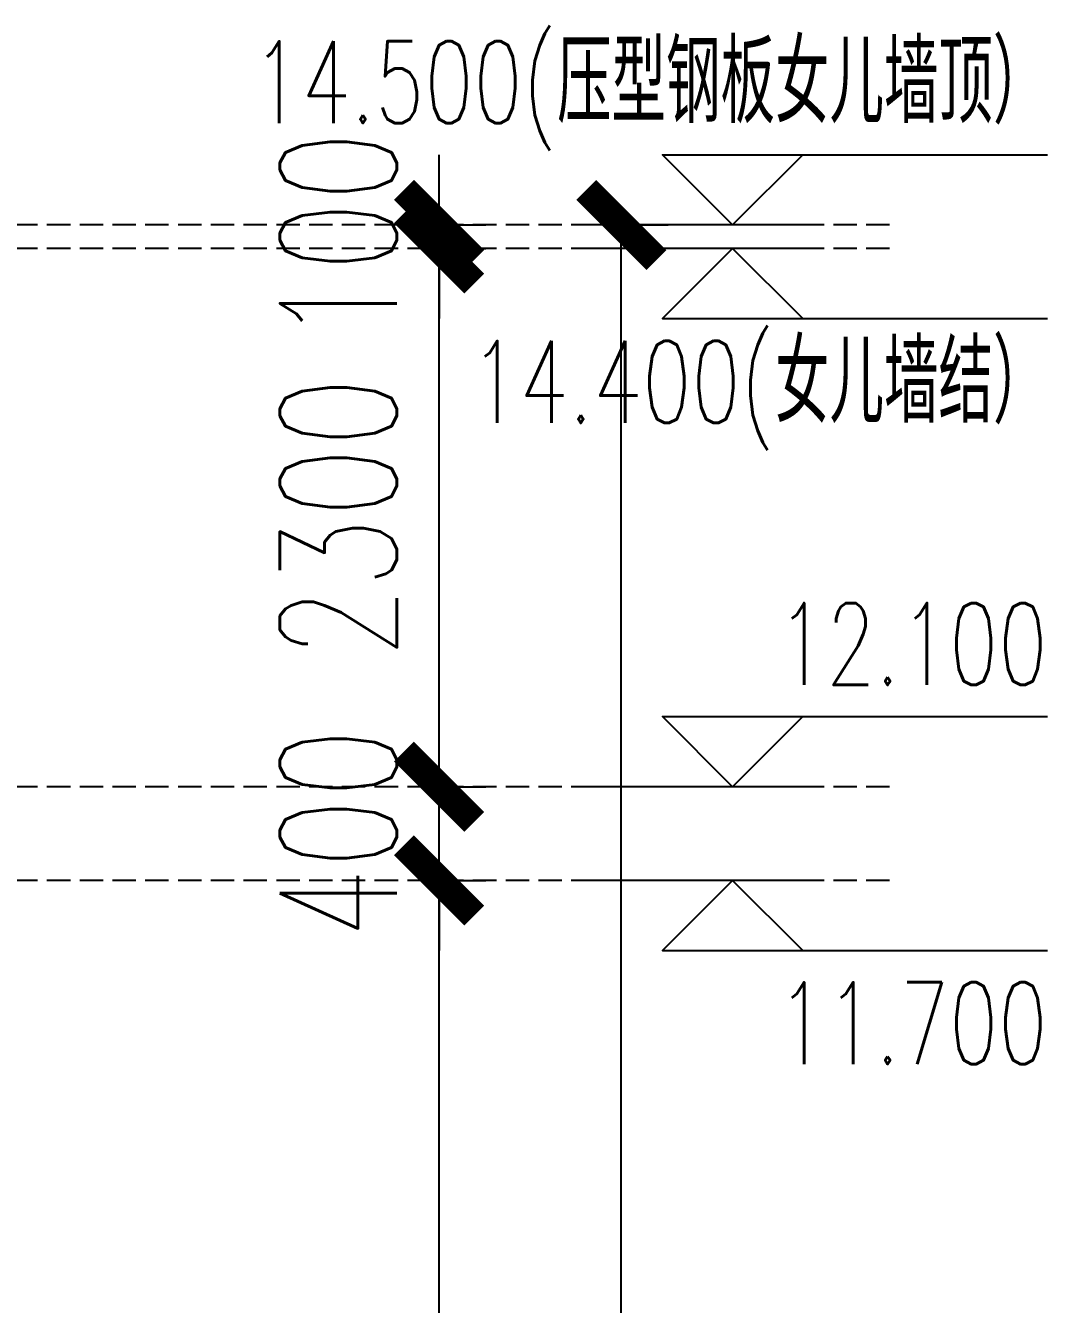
# Model space of a CAD drawing. Extents: x 220580 to 2027826, y -309201 to 71987.
# Drawn here: x 347759 to 352124, y -155391 to -149928 of the extents above; entities that cross this region are included whole.
import ezdxf
from ezdxf.enums import TextEntityAlignment as Align

# ---------------------------------------------------------------- set-up
doc = ezdxf.new("R2010")
doc.units = 0
doc.linetypes.add('DASH', pattern=[0.35, 0.25, -0.1])
doc.linetypes.add('ZN-DOT', pattern=[0.25, 0, -0.25])
for name, color, linetype in [('!ZN6-层高线-8', 8, 'ZN-DOT'), ('3符号', 173, 'Continuous'), ('DIM', 173, 'Continuous')]:
    doc.layers.add(name, color=color, linetype=linetype)
doc.styles.add('DHTEXT-1', font='ROMANS.shx', dxfattribs={"width": 0.7, "bigfont": 'CHINESE.shx'})
doc.styles.add('卓越符号', font='ROMANS.shx', dxfattribs={"width": 0.7, "bigfont": 'CHINESE.shx'})
doc.dimstyles.new('ZN200', dxfattribs={"dimscale": 200, "dimtxt": 2.5, "dimasz": 1.5, "dimexe": 1, "dimexo": 2, "dimgap": 0.9, "dimtad": 1, "dimdec": 0, "dimdsep": 46, "dimtxsty": 'DHTEXT-1', "dimblk": 'ARCHTICK', "dimcen": 2.5, "dimclrd": 173, "dimclre": 173, "dimclrt": 7, "dimazin": 2, "dimtfac": 1, "dimtdec": 0, "dimtix": 1, "dimtmove": 2, "dimatfit": 3, "dimfxl": 0, "dimtolj": 1, "dimtzin": 0, "dimarcsym": 0})

# ---------------------------------------------------------------- blocks, each defined once
blk = doc.blocks.new('*U446')
at = {"ltscale": 10}
blk.add_line((3.475, 0), (-6.849, 0), dxfattribs=at)
blk.add_lwpolyline([(3, 3), (0, 0), (-3, 3), (13.45, 3)])
at = {"color": 0, "style": '卓越符号', "width": 0.7, "flags": 8}
blk.add_attdef('±0.000', text='', height=3.5, dxfattribs=at).set_placement((13.45, 4.35), align=Align.RIGHT)
blk = doc.blocks.new('*U436')
at = {"ltscale": 10}
blk.add_line((3.475, 0), (-6.849, 0), dxfattribs=at)
blk.add_lwpolyline([(3, -3), (0, 0), (-3, -3), (13.45, -3)])
at = {"color": 0, "style": '卓越符号', "width": 0.7, "flags": 8}
blk.add_attdef('±0.000', text='', height=3.5, dxfattribs=at).set_placement((13.45, -7.85), align=Align.RIGHT)
blk = doc.blocks.new('*U437')
at = {"ltscale": 10}
blk.add_line((3.475, 0), (-6.849, 0), dxfattribs=at)
blk.add_lwpolyline([(3, 3), (0, 0), (-3, 3), (13.45, 3)])
at = {"color": 0, "style": '卓越符号', "width": 0.7, "flags": 8}
blk.add_attdef('±0.000', text='', height=3.5, dxfattribs=at).set_placement((13.45, 4.35), align=Align.RIGHT)
blk = doc.blocks.new('*U442')
at = {"ltscale": 10}
blk.add_line((3.475, 0), (-6.849, 0), dxfattribs=at)
blk.add_lwpolyline([(3, -3), (0, 0), (-3, -3), (13.45, -3)])
at = {"color": 0, "style": '卓越符号', "width": 0.7, "flags": 8}
blk.add_attdef('±0.000', text='', height=3.5, dxfattribs=at).set_placement((13.45, -7.85), align=Align.RIGHT)
blk = doc.blocks.new('_ArchTick')
at = {"color": 0, "linetype": 'ByBlock', "const_width": 0.4}
blk.add_lwpolyline([(-0.5, -0.5), (0.5, 0.5)], dxfattribs=at)
blk = doc.blocks.new('*D1125')
at = {"layer": 'Defpoints', "color": 0, "ltscale": 2000, "transparency": 16777216}
for p in [(349049.7, -150779.4), (349525.8, -150779.4), (349049.7, -150879.4)]:
    blk.add_point(p, dxfattribs=at)
at = {"layer": 'DIM', "color": 173, "linetype": 'ByBlock', "lineweight": -2, "ltscale": 2000, "transparency": 16777216}
for p, q in [((349525.8, -150779.4), (349525.8, -150479.4)), ((349449.7, -150779.4), (349725.8, -150779.4)), ((349525.8, -150879.4), (349525.8, -150779.4)), ((349449.7, -150879.4), (349725.8, -150879.4)), ((349525.8, -150879.4), (349525.8, -151179.4))]:
    blk.add_line(p, q, dxfattribs=at)
at = {"layer": 'DIM', "color": 173, "lineweight": -2, "ltscale": 2000, "transparency": 16777216, "xscale": 300, "yscale": 300, "zscale": 300}
for p, rotation in [((349525.8, -150779.4), 270), ((349525.8, -150879.4), 90)]:
    blk.add_blockref('_ArchTick', p, dxfattribs=dict(at, rotation=rotation))
at = {"layer": 'DIM', "color": 7, "ltscale": 2000, "transparency": 16777216, "insert": (349095.8, -150829.4), "char_height": 500, "attachment_point": 5, "rotation": 90, "style": 'DHTEXT-1'}
blk.add_mtext('\\A1;100', dxfattribs=at)
blk = doc.blocks.new('*D1126')
at = {"layer": 'Defpoints', "color": 0, "ltscale": 2000, "transparency": 16777216}
for p in [(349049.7, -150879.4), (349525.8, -150879.4), (349049.7, -153179.4)]:
    blk.add_point(p, dxfattribs=at)
at = {"layer": 'DIM', "color": 173, "linetype": 'ByBlock', "lineweight": -2, "ltscale": 2000, "transparency": 16777216}
for p, q in [((349449.7, -150879.4), (349725.8, -150879.4)), ((349525.8, -153179.4), (349525.8, -150879.4)), ((349449.7, -153179.4), (349725.8, -153179.4))]:
    blk.add_line(p, q, dxfattribs=at)
at = {"layer": 'DIM', "color": 173, "lineweight": -2, "ltscale": 2000, "transparency": 16777216, "xscale": 300, "yscale": 300, "zscale": 300}
for p, rotation in [((349525.8, -150879.4), 90), ((349525.8, -153179.4), 270)]:
    blk.add_blockref('_ArchTick', p, dxfattribs=dict(at, rotation=rotation))
at = {"layer": 'DIM', "color": 7, "ltscale": 2000, "transparency": 16777216, "insert": (349095.8, -152029.4), "char_height": 500, "attachment_point": 5, "rotation": 90, "style": 'DHTEXT-1'}
blk.add_mtext('\\A1;2300', dxfattribs=at)
blk = doc.blocks.new('*D1127')
at = {"layer": 'Defpoints', "color": 0, "ltscale": 2000, "transparency": 16777216}
for p in [(349049.7, -153179.4), (349525.8, -153179.4), (349049.7, -153579.4)]:
    blk.add_point(p, dxfattribs=at)
at = {"layer": 'DIM', "color": 173, "linetype": 'ByBlock', "lineweight": -2, "ltscale": 2000, "transparency": 16777216}
for p, q in [((349525.8, -153179.4), (349525.8, -152879.4)), ((349449.7, -153179.4), (349725.8, -153179.4)), ((349525.8, -153579.4), (349525.8, -153179.4)), ((349449.7, -153579.4), (349725.8, -153579.4)), ((349525.8, -153579.4), (349525.8, -153879.4))]:
    blk.add_line(p, q, dxfattribs=at)
at = {"layer": 'DIM', "color": 173, "lineweight": -2, "ltscale": 2000, "transparency": 16777216, "xscale": 300, "yscale": 300, "zscale": 300}
for p, rotation in [((349525.8, -153179.4), 270), ((349525.8, -153579.4), 90)]:
    blk.add_blockref('_ArchTick', p, dxfattribs=dict(at, rotation=rotation))
at = {"layer": 'DIM', "color": 7, "ltscale": 2000, "transparency": 16777216, "insert": (349095.8, -153379.4), "char_height": 500, "attachment_point": 5, "rotation": 90, "style": 'DHTEXT-1'}
blk.add_mtext('\\A1;400', dxfattribs=at)
blk = doc.blocks.new('*D1128')
at = {"layer": 'Defpoints', "color": 0, "ltscale": 2000, "transparency": 16777216}
for p in [(349049.7, -153579.4), (349525.8, -153579.4), (349049.7, -165279.4)]:
    blk.add_point(p, dxfattribs=at)
at = {"layer": 'DIM', "color": 173, "linetype": 'ByBlock', "lineweight": -2, "ltscale": 2000, "transparency": 16777216}
for p, q in [((349449.7, -153579.4), (349725.8, -153579.4)), ((349525.8, -165279.4), (349525.8, -153579.4)), ((349449.7, -165279.4), (349725.8, -165279.4))]:
    blk.add_line(p, q, dxfattribs=at)
at = {"layer": 'DIM', "color": 173, "lineweight": -2, "ltscale": 2000, "transparency": 16777216, "xscale": 300, "yscale": 300, "zscale": 300}
for p, rotation in [((349525.8, -153579.4), 90), ((349525.8, -165279.4), 270)]:
    blk.add_blockref('_ArchTick', p, dxfattribs=dict(at, rotation=rotation))
at = {"layer": 'DIM', "color": 7, "ltscale": 2000, "transparency": 16777216, "insert": (349095.8, -159429.4), "char_height": 500, "attachment_point": 5, "rotation": 90, "style": 'DHTEXT-1'}
blk.add_mtext('\\A1;11700', dxfattribs=at)
blk = doc.blocks.new('*D1130')
at = {"layer": 'Defpoints', "color": 0, "ltscale": 2000, "transparency": 16777216}
for p in [(349948.6, -150779.4), (350304, -150779.4), (349948.6, -165579.4)]:
    blk.add_point(p, dxfattribs=at)
at = {"layer": 'DIM', "color": 173, "linetype": 'ByBlock', "lineweight": -2, "ltscale": 2000, "transparency": 16777216}
for p, q in [((350304, -165579.4), (350304, -150779.4)), ((350348.6, -150779.4), (350504, -150779.4)), ((350348.6, -165579.4), (350504, -165579.4))]:
    blk.add_line(p, q, dxfattribs=at)
at = {"layer": 'DIM', "color": 173, "lineweight": -2, "ltscale": 2000, "transparency": 16777216, "xscale": 300, "yscale": 300, "zscale": 300}
for p, rotation in [((350304, -150779.4), 90), ((350304, -165579.4), 270)]:
    blk.add_blockref('_ArchTick', p, dxfattribs=dict(at, rotation=rotation))
at = {"layer": 'DIM', "color": 7, "ltscale": 2000, "transparency": 16777216, "insert": (349874, -158179.4), "char_height": 500, "attachment_point": 5, "rotation": 90, "style": 'DHTEXT-1'}
blk.add_mtext('\\A1;14800', dxfattribs=at)

msp = doc.modelspace()

# ---------------------------------------------------------------- linework, layer by layer
at = {"layer": '!ZN6-层高线-8', "linetype": 'DASH', "ltscale": 400}
for p, q in [((351450.4, -150779.4), (339706.6, -150779.4)), ((351450.4, -150879.4), (339706.6, -150879.4)), ((351450.4, -153179.4), (339706.6, -153179.4)), ((351450.4, -153579.4), (339706.6, -153579.4))]:
    msp.add_line(p, q, dxfattribs=at)

# ---------------------------------------------------------------- block references
at = {"layer": '3符号', "color": 7}
ref = msp.add_blockref('*U446', (350779.4, -150779.4), dxfattribs=dict(at, xscale=100, yscale=100, zscale=100))
ref.add_attrib('±0.000', '14.500(压型钢板女儿墙顶）', dxfattribs={"layer": '0', "color": 0, "height": 350, "style": '卓越符号', "width": 0.7}).set_placement((352124.4, -150344.4), align=Align.RIGHT)
ref = msp.add_blockref('*U442', (350779.4, -150879.4), dxfattribs=dict(at, xscale=100, yscale=100, zscale=100))
ref.add_attrib('±0.000', '14.400(女儿墙结）', dxfattribs={"layer": '0', "color": 0, "height": 350, "style": '卓越符号', "width": 0.7}).set_placement((352124.4, -151625.1), align=Align.RIGHT)
ref = msp.add_blockref('*U437', (350779.4, -153179.4), dxfattribs=dict(at, xscale=100, yscale=100, zscale=100))
ref.add_attrib('±0.000', '12.100', dxfattribs={"layer": '0', "color": 0, "height": 350, "style": '卓越符号', "width": 0.7}).set_placement((352124.4, -152744.4), align=Align.RIGHT)
ref = msp.add_blockref('*U436', (350779.4, -153579.4), dxfattribs=dict(at, xscale=100, yscale=100, zscale=100))
ref.add_attrib('±0.000', '11.700', dxfattribs={"layer": '0', "color": 0, "height": 350, "style": '卓越符号', "width": 0.7}).set_placement((352124.4, -154364.4), align=Align.RIGHT)

# ---------------------------------------------------------------- dimensions: what is measured, and where the dimension line sits
at = {"layer": 'DIM', "ltscale": 2000}
for base, p1, p2, picture, middle in [((349525.8, -150779.4), (349049.7, -150879.4), (349049.7, -150779.4), '*D1125', (349095.8, -150829.4)), ((350304, -150779.4), (349948.6, -165579.4), (349948.6, -150779.4), '*D1130', (349874, -158179.4)), ((349525.8, -150879.4), (349049.7, -153179.4), (349049.7, -150879.4), '*D1126', (349095.8, -152029.4)), ((349525.8, -153179.4), (349049.7, -153579.4), (349049.7, -153179.4), '*D1127', (349095.8, -153379.4)), ((349525.8, -153579.4), (349049.7, -165279.4), (349049.7, -153579.4), '*D1128', (349095.8, -159429.4))]:
    dim = msp.add_linear_dim(base=base, p1=p1, p2=p2, angle=90, dimstyle='ZN200', dxfattribs=at)
    dim.commit()
    dim.dimension.update_dxf_attribs({"geometry": picture, "text_midpoint": middle})

doc.saveas('drawing.dxf')
